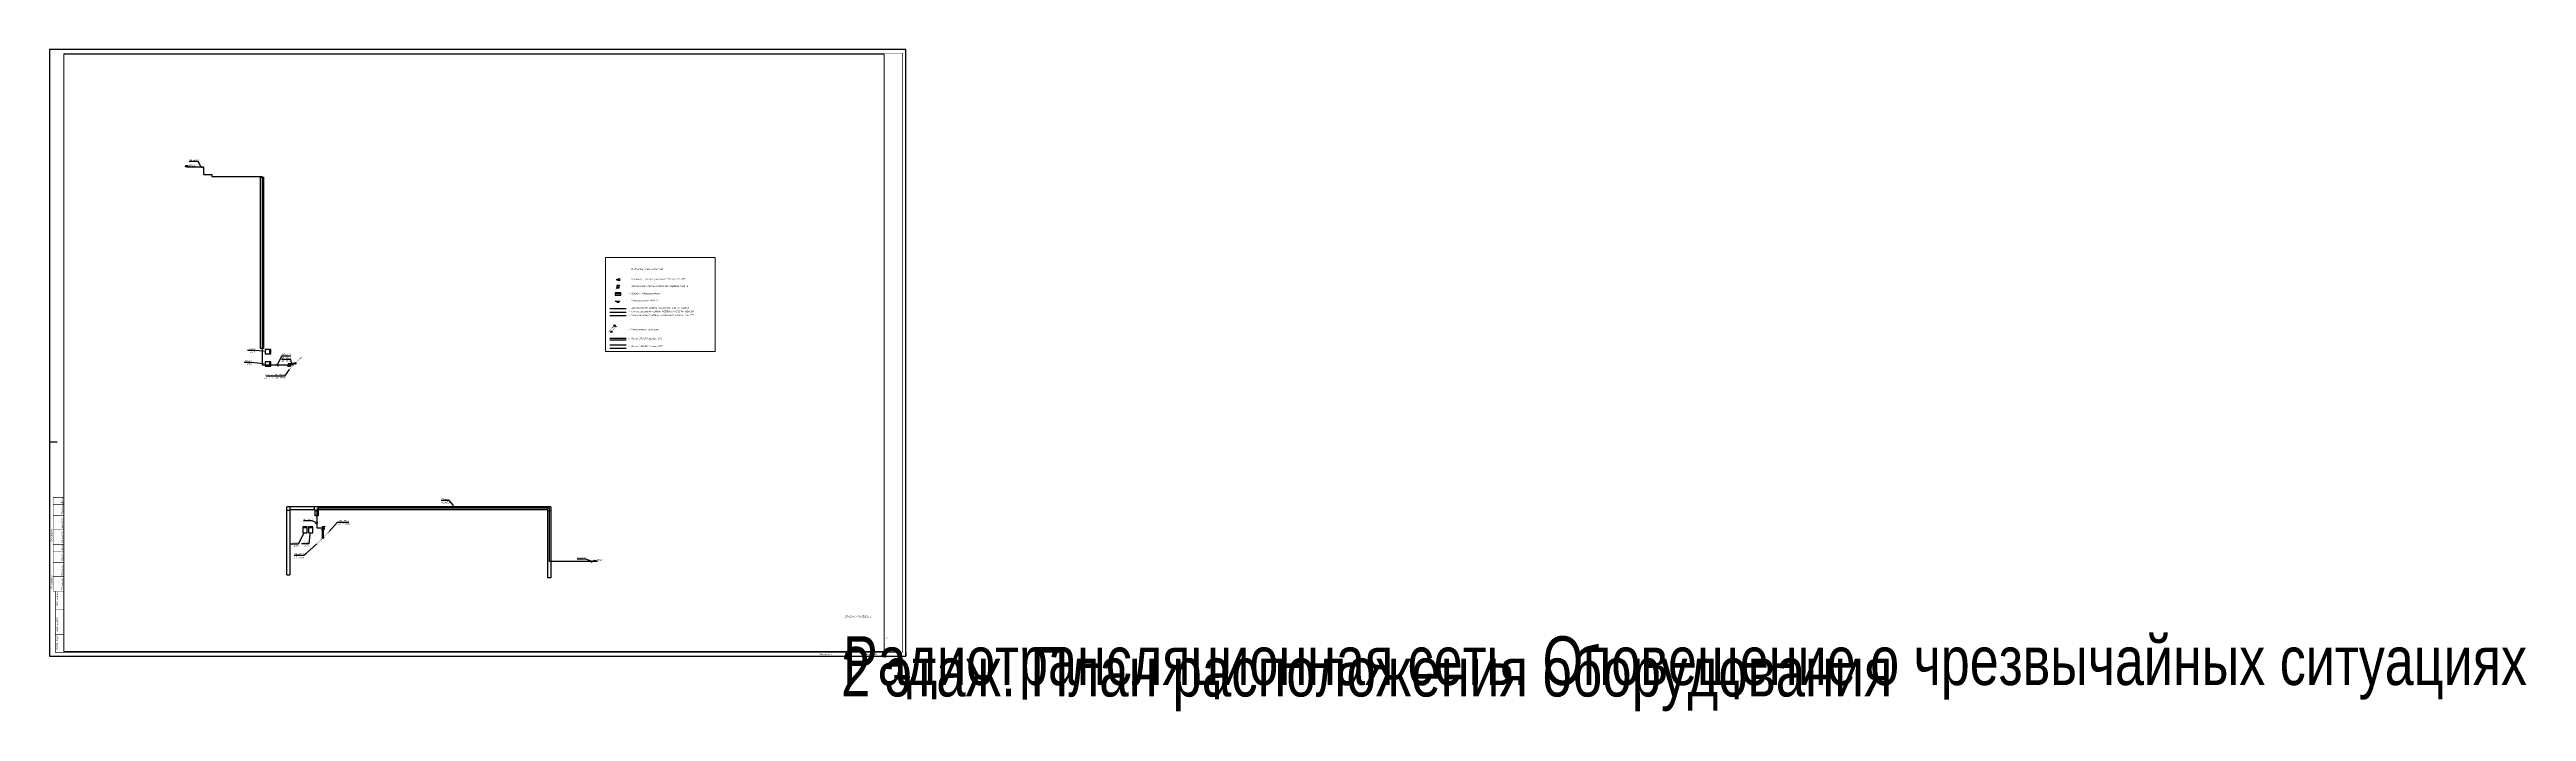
# Paper-space layout '6. 2 этаж' of a CAD drawing. Header units: millimetres. Extents: x 0 to 3439, y -77 to 841.
# The model-space entities are those that its viewports show. They can reach past a viewport. Long polylines and large blocks are cut down to what shows.
import ezdxf
from ezdxf import colors
from ezdxf.entities.mleader import LeaderData, LeaderLine
from ezdxf.enums import TextEntityAlignment as Align
from ezdxf.math import Vec2, Vec3

# ---------------------------------------------------------------- set-up
doc = ezdxf.new("R2018")
doc.units = ezdxf.units.MM
doc.set_wipeout_variables(frame=1)
doc.layers.get('Defpoints').update_dxf_attribs({"lineweight": 50, "true_color": 0xbeff1a})
for name, color, linetype in [('102 Рамка', 252, 'Continuous'), ('СКС_ТШ', 7, 'Continuous'), ('СОУЭ_Оборуд.', 7, 'Continuous')]:
    doc.layers.add(name, color=color, linetype=linetype)
for name, color, linetype, lineweight in [('Радио', 5, 'Continuous', 30), ('РФ_Каб.Абонентский', 3, 'Continuous', 30), ('РФ_Каб.Магистраль', 1, 'Continuous', 30), ('РФ_Розетка', 6, 'Continuous', 30), ('СС Текст', 7, 'Continuous', 25), ('СС_СКК_Лоток', 54, 'Continuous', 30), ('СС_СКС_Оборудование', 6, 'Continuous', 30), ('СС_Схема', 7, 'Continuous', 30), ('Текст Радио', 7, 'Continuous', 20)]:
    doc.layers.add(name, color=color, linetype=linetype, lineweight=lineweight)
doc.styles.add('ISOCPEUR', font='isocpeui.ttf', dxfattribs={"height": 2.5})
doc.styles.get("Standard").update_dxf_attribs({"font": 'arial.ttf'})

# ---------------------------------------------------------------- blocks, each defined once
blk = doc.blocks.new('*U268')
at = {"layer": '102 Рамка', "color": 0}
blk.add_lwpolyline([(1189, 841), (0, 841), (0, 0), (1189, 0)], close=True, dxfattribs=at)
at = {"layer": '102 Рамка', "color": 0, "const_width": 0.8}
for points in [[(1184, 5), (1184, 836), (20, 836), (20, 5)], [(5, 220), (20, 220), (20, 90), (5, 90)], [(8, 5), (20, 5), (20, 90), (8, 90)]]:
    blk.add_lwpolyline(points, close=True, dxfattribs=at)
at = {"layer": '102 Рамка', "color": 0}
for points in [[(0, 297), (10.4, 297)], [(1189, 5), (1189, 0)]]:
    blk.add_lwpolyline(points, dxfattribs=at)
for points, const_width in [([(5, 210), (20, 210)], 0.8), ([(10, 90), (10, 220)], 0.05), ([(15, 90), (15, 220)], 0.05), ([(5, 195), (20, 195)], 0.8), ([(5, 175), (20, 175)], 0.8), ([(5, 155), (20, 155)], 0.8), ([(5, 145), (20, 145)], 0.8), ([(5, 130), (20, 130)], 0.8), ([(5, 110), (20, 110)], 0.8), ([(13, 90), (13, 5)], 0.05), ([(8, 65), (20, 65)], 0.8), ([(8, 30), (20, 30)], 0.8)]:
    blk.add_lwpolyline(points, dxfattribs=dict(at, const_width=const_width))
at = {"color": 7, "style": 'ISOCPEUR', "oblique": 10, "width": 0.8}
for tag, height, p in [('ИМЯ-ПРОЕКТА', 3.5, (1122, 54.9)), ('НОМЕР-ЛИСТА', 2.5, (1162.6, 25))]:
    blk.add_attdef(tag, text='', height=height, dxfattribs=at).set_placement(p, align=Align.MIDDLE_CENTER)
at = {"color": 7, "lineweight": 30, "oblique": 10, "width": 0.8, "flags": 104}
for tag, p in [('НАИМЕНОВАНИЕ-ЧЕРТЕЖА', (1099, 12.5)), ('РАЗДЕЛ-ПРОЕКТА', (1101.6, 27.4))]:
    blk.add_attdef(tag, text='', height=2.5, dxfattribs=at).set_placement(p, align=Align.MIDDLE_CENTER)
at = {"layer": '102 Рамка', "color": 7, "style": 'ISOCPEUR', "width": 0.8}
for s, p in [('Дата', (17.2, 211.5)), ('Подпись', (17.2, 196.5)), ('Согласовано', (2.5, 158.5)), ('Фамилия', (17.2, 176.5)), ('N.отд.долж.', (17.2, 156.5)), ('Дата', (17.2, 146.5)), ('Подпись', (17.2, 131.5)), ('Согласовано', (2.5, 93.5)), ('Фамилия', (17.2, 111.5)), ('N.отд.долж.', (17.2, 91.5)), ('Взам. инв.No.', (10.5, 68)), ('Подп. и дата', (10.5, 33)), ('Инв.No. подп.', (10.5, 8))]:
    blk.add_text(s, height=2.5, rotation=90, dxfattribs=at).set_placement(p, align=Align.MIDDLE_LEFT)
at = {"layer": '102 Рамка', "color": 7, "style": 'ISOCPEUR', "oblique": 10, "width": 0.8}
blk.add_text('Копировал', height=2.5, dxfattribs=at).set_placement((1069.5, 2.5), align=Align.MIDDLE_LEFT)
at = {"layer": '102 Рамка', "color": 7, "style": 'ISOCPEUR', "width": 0.8}
blk.add_attdef('FORMATTEXT', text='', height=2.5, dxfattribs=at).set_placement((1132.5, 3.8), align=Align.TOP_LEFT)
blk = doc.blocks.new('*U283')
at = {"color": 0}
for points in [[(-0.7, -0.7, 0, 1.5, 0), (-2.8, -2.8, 2, 2, 0)], [(8.7, 8.7, 0, 1.5, 0), (6.6, 6.6, 2, 2, 0)]]:
    blk.add_lwpolyline(points, format="xyseb", dxfattribs=at)
at = {"color": 0, "const_width": 0.5}
for points in [[(0.7, 0.7), (6.6, 6.6)], [(-8.5, -8.5), (-2.8, -2.8)]]:
    blk.add_lwpolyline(points, dxfattribs=at)
at = {"color": 0}
for radius in [1, 0.5]:
    blk.add_circle((0, 0), radius, dxfattribs=at)
blk = doc.blocks.new('*U279')
at = {"color": 0, "const_width": 0.5}
blk.add_lwpolyline([(0.7, 0.7), (6.6, 6.6)], dxfattribs=at)
at = {"color": 0}
blk.add_lwpolyline([(8.7, 8.7, 0, 1.5, 0), (6.6, 6.6, 2, 2, 0)], format="xyseb", dxfattribs=at)
for radius in [1, 0.5]:
    blk.add_circle((0, 0), radius, dxfattribs=at)
blk = doc.blocks.new('*U280')
at = {"color": 0}
blk.add_lwpolyline([(-0.7, -0.7, 0, 1.5, 0), (-2.8, -2.8, 2, 2, 0)], format="xyseb", dxfattribs=at)
at = {"color": 0, "const_width": 0.5}
blk.add_lwpolyline([(-8.5, -8.5), (-2.8, -2.8)], dxfattribs=at)
at = {"color": 0}
for radius in [1, 0.5]:
    blk.add_circle((0, 0), radius, dxfattribs=at)
blk = doc.blocks.new('_None')
blk = doc.blocks.new('2й этаж')
at = {"layer": 'СС_СКК_Лоток', "color": 0}
for p, q in [((454800, -89345), (454800, -65597)), ((454800, -65597), (455200, -65597)), ((455200, -65597), (455201, -89345)), ((455201, -89345), (454800, -89345)), ((458442, -120752), (458442, -111307)), ((495092, -111307), (458442, -111307)), ((458842, -111802), (458442, -111802)), ((462381, -111707), (458842, -111707)), ((458842, -111707), (458842, -120752)), ((458924, -111707), (458924, -111307)), ((462299, -111707), (462299, -111307)), ((462381, -112550), (462381, -111707)), ((462381, -111817), (462781, -111817)), ((462781, -112550), (462381, -112550)), ((467289, -111707), (462781, -111707)), ((462781, -111707), (462781, -112550)), ((462858, -111707), (462858, -111307)), ((494692, -111707), (467289, -111707)), ((494608, -111707), (494608, -111307)), ((494692, -121156), (494692, -111707)), ((494692, -111802), (495092, -111802)), ((495092, -111307), (495092, -121156)), ((458442, -120752), (458842, -120752)), ((495092, -121156), (494692, -121156))]:
    blk.add_line(p, q, dxfattribs=at)
blk = doc.blocks.new('*U168')
at = {"color": 0, "lineweight": 30}
blk.add_lwpolyline([(300, 0), (300, 800), (-300, 800), (-300, 0)], close=True, dxfattribs=at)
blk.add_lwpolyline([(300, 650), (-300, 650)], dxfattribs=at)
blk = doc.blocks.new('Радио розетка')
at = {"layer": 'РФ_Розетка'}
blk.add_line((0, 0), (594, 0), dxfattribs=at)
blk.add_ellipse((398, 12), major_axis=(139, 139), ratio=1, start_param=5.4369108, end_param=8.7002562, dxfattribs=at)
blk = doc.blocks.new('A$Cc576eae1')
at = {"lineweight": 30}
blk.add_wipeout([(-164, 164), (164, 164), (164, -164), (-164, -164)], dxfattribs=at)
at = {"layer": 'Радио'}
for points in [[(245, 245), (-245, -245)], [(-164, -164), (164, -164), (164, 164), (-164, 164), (-164, -164)]]:
    blk.add_lwpolyline(points, dxfattribs=at)
blk = doc.blocks.new('*U284')
at = {"color": 0, "lineweight": 30}
blk.add_lwpolyline([(800, 0), (800, 350), (0, 350), (0, 0)], close=True, dxfattribs=at)
blk.add_lwpolyline([(800, 200), (0, 200)], dxfattribs=at)
blk = doc.blocks.new('Приемник')
at = {"layer": 'СС_Схема'}
for p, q in [((0, 0), (4.8, 0)), ((4.8, -3), (4.8, 3)), ((4.8, 0), (9.3, 3)), ((4.8, 0), (9.3, -3)), ((9.3, 3), (9.3, -3))]:
    blk.add_line(p, q, dxfattribs=at)
blk = doc.blocks.new('_Oblique')
at = {"color": 0, "linetype": 'ByBlock', "lineweight": -2}
blk.add_line((-0.5, -0.5), (0.5, 0.5), dxfattribs=at)

msp = doc.modelspace()

# ---------------------------------------------------------------- linework, layer by layer
at = {"layer": 'РФ_Каб.Абонентский'}
msp.add_lwpolyline([(501181.6, -118880.3), (494892, -118880.3), (494892, -111507.5), (462858, -111507.5), (462605.5, -111662.1), (462605.5, -114236.9), (463355.4, -114239.2)], dxfattribs=at)
at = {"layer": 'РФ_Каб.Магистраль'}
msp.add_lwpolyline([(463556.8, -115594.5), (463556.8, -114405.3), (463356.8, -114405.3), (463356.8, -115595.9)], dxfattribs=at)
at = {"layer": 'СС_СКС_Оборудование', "color": 7}
msp.add_line((456084.1, -91210.3), (456084.1, -91810.3), dxfattribs=at)
at = {"layer": 'СС_СКС_Оборудование', "color": 180}
msp.add_line((456107.9, -89465.3), (456107.9, -90065.3), dxfattribs=at)
msp.add_lwpolyline([(456229.9, -89465.3), (455429.9, -89465.3), (455429.9, -90065.3), (456229.9, -90065.3)], close=True, dxfattribs=at)
at = {"layer": 'СС_СКС_Оборудование', "color": 7}
msp.add_lwpolyline([(456229.9, -91210.3), (455429.9, -91210.3), (455429.9, -91810.3), (456229.9, -91810.3)], close=True, dxfattribs=at)

# ---------------------------------------------------------------- block references
at = {"layer": 'РФ_Розетка', "xscale": -1}
msp.add_blockref('Радио розетка', (444952.5, -64170.4), dxfattribs=at)
at = {"layer": 'РФ_Розетка', "xscale": -1, "rotation": 359.9999999999978}
msp.add_blockref('Радио розетка', (501580, -118905.3), dxfattribs=at)
at = {"layer": 'СКС_ТШ', "color": 251, "lineweight": 30, "true_color": 0x636466, "rotation": 270}
for p in [(455429.9, -89765.3), (455429.9, -91510.3)]:
    msp.add_blockref('*U168', p, dxfattribs=at)
at = {"layer": 'СКС_ТШ', "color": 251, "lineweight": 30, "true_color": 0x636466}
for p in [(460944.9, -114889.2), (461744.9, -114889.2)]:
    msp.add_blockref('*U168', p, dxfattribs=at)
at = {"layer": 'СС_СКК_Лоток'}
msp.add_blockref('2й этаж', (0, 0), dxfattribs=at)
at = {"layer": 'СС_СКК_Лоток', "xscale": 100, "yscale": 100, "zscale": 100}
for name, p in [('*U283', (459638, -91400.3)), ('*U280', (463456.8, -115595.9)), ('*U279', (463456.8, -115595.9))]:
    msp.add_blockref(name, p, dxfattribs=at)

# ---------------------------------------------------------------- texts
at = {"layer": 'СОУЭ_Оборуд.', "char_height": 250, "width": 594.035, "attachment_point": 5, "style": 'ISOCPEUR'}
for s, insert in [('РР2.2', (445248.6, -63956.7)), ('РР2.1', (501857, -118677.3))]:
    msp.add_mtext(s, dxfattribs=dict(at, insert=insert))

# ---------------------------------------------------------------- leaders
at = {"layer": 'СС Текст', "color": 7, "lineweight": 0}
ml = msp.add_multileader_mtext('Standard', dxfattribs=at)
ml.set_content('{\\C256;RF-А2.2}', color=7, style='ISOCPEUR')
ml.set_leader_properties()
ml.set_arrow_properties(name='OBLIQUE')
ml.build(insert=Vec2(0, 0))
ml.multileader.update_dxf_attribs({"has_dogleg": 0, "text_left_attachment_type": 6, "text_right_attachment_type": 6, "dogleg_length": 100, "arrow_head_size": 250})
ctx = ml.context
ctx.base_point, ctx.char_height, ctx.arrow_head_size, ctx.landing_gap_size, ctx.plane_origin = Vec3(444877.7, -63409.3), 250, 250, 0, Vec3(457894.4, -66792.5)
ctx.left_attachment, ctx.right_attachment, ctx.text_align_type = 6, 6, 1
notes = []
notes.append((ctx, [(0, (1, 1, 0), (446216.7, -63409.3), (-1, 0), 100, [(0, [(446535.9, -64195.4)], 0, [])])]))
ctx.mtext.insert, ctx.mtext.width, ctx.mtext.alignment, ctx.mtext.flow_direction = Vec3(445497.2, -63109.3), 1991.197, 2, 5
ml = msp.add_multileader_mtext('Standard', dxfattribs=at)
ml.set_content('{\\C256;RF-А2.1}', color=7, style='ISOCPEUR')
ml.set_leader_properties()
ml.set_arrow_properties(name='OBLIQUE')
ml.build(insert=Vec2(0, 0))
ml.multileader.update_dxf_attribs({"has_dogleg": 0, "text_left_attachment_type": 6, "text_right_attachment_type": 6, "dogleg_length": 100, "arrow_head_size": 250})
ctx = ml.context
ctx.base_point, ctx.char_height, ctx.arrow_head_size, ctx.landing_gap_size, ctx.plane_origin = Vec3(498765.3, -118578.8), 250, 250, 0, Vec3(509783, -121645.2)
ctx.left_attachment, ctx.right_attachment, ctx.text_align_type = 6, 6, 1
notes.append((ctx, [(0, (1, 1, 0), (500063.8, -118578.8), (-1, 0), 100, [(0, [(500841.2, -118880.3)], 0, [])])]))
ctx.mtext.insert, ctx.mtext.width, ctx.mtext.alignment, ctx.mtext.flow_direction = Vec3(499364.5, -118278.8), 1991.197, 2, 5
at = {"layer": 'СС_СКК_Лоток', "color": 8, "lineweight": 0}
ml = msp.add_multileader_mtext('Standard', dxfattribs=at)
ml.set_content('ТШ2.2\\P (СС)', color=7, style='ISOCPEUR')
ml.set_leader_properties()
ml.build(insert=Vec2(0, 0))
ml.multileader.update_dxf_attribs({"has_dogleg": 0, "text_left_attachment_type": 6, "text_right_attachment_type": 6, "dogleg_length": 100, "arrow_head_size": 250})
ctx = ml.context
ctx.base_point, ctx.char_height, ctx.arrow_head_size, ctx.landing_gap_size, ctx.plane_origin = Vec3(453141.2, -89616.3), 250, 250, 0, Vec3(459683.8, -92513.5)
ctx.left_attachment, ctx.right_attachment, ctx.text_align_type = 6, 6, 1
notes.append((ctx, [(0, (1, 1, 0), (454121, -89616.3), (-1, 0), 100, [(0, [(455429.9, -89765.3)], 0, [])])]))
ctx.mtext.insert, ctx.mtext.width, ctx.mtext.alignment, ctx.mtext.flow_direction = Vec3(453581.1, -89316.3), 1520.837, 2, 5
ml = msp.add_multileader_mtext('Standard', dxfattribs=at)
ml.set_content('ТШ2.2\\P (СБ)', color=7, style='ISOCPEUR')
ml.set_leader_properties()
ml.build(insert=Vec2(0, 0))
ml.multileader.update_dxf_attribs({"has_dogleg": 0, "text_left_attachment_type": 6, "text_right_attachment_type": 6, "dogleg_length": 100, "arrow_head_size": 250})
ctx = ml.context
ctx.base_point, ctx.char_height, ctx.arrow_head_size, ctx.landing_gap_size, ctx.plane_origin = Vec3(452660.2, -91291.3), 250, 250, 0, Vec3(460486, -93631.8)
ctx.left_attachment, ctx.right_attachment, ctx.text_align_type = 6, 6, 1
notes.append((ctx, [(0, (1, 1, 0), (453640, -91291.3), (-1, 0), 100, [(0, [(455429.9, -91510.3)], 0, [])])]))
ctx.mtext.insert, ctx.mtext.width, ctx.mtext.alignment, ctx.mtext.flow_direction = Vec3(453100.1, -90991.3), 1520.837, 2, 5
at = {"layer": 'СС_СКК_Лоток', "color": 7, "lineweight": 0}
ml = msp.add_multileader_mtext('Standard', dxfattribs=at)
ml.set_content('Лоток\\P400х50', color=7, style='ISOCPEUR')
ml.set_leader_properties()
ml.build(insert=Vec2(0, 0))
ml.multileader.update_dxf_attribs({"has_dogleg": 0, "text_left_attachment_type": 6, "text_right_attachment_type": 6, "dogleg_length": 100, "arrow_head_size": 250})
ctx = ml.context
ctx.base_point, ctx.char_height, ctx.arrow_head_size, ctx.landing_gap_size, ctx.plane_origin = Vec3(479863.9, -110445.9), 250, 250, 0, Vec3(485547.4, -112408.1)
ctx.left_attachment, ctx.right_attachment, ctx.text_align_type = 6, 6, 1
notes.append((ctx, [(0, (1, 1, 0), (481085.3, -110445.9), (-1, 0), 100, [(0, [(481726.1, -111307.4)], 0, [])])]))
ctx.mtext.insert, ctx.mtext.width, ctx.mtext.alignment, ctx.mtext.flow_direction = Vec3(480424.6, -110145.9), 2467.274, 2, 5
at = {"layer": 'СС_СКК_Лоток', "color": 8, "lineweight": 0}
ml = msp.add_multileader_mtext('Standard', dxfattribs=at)
ml.set_content('ТШ2.1\\P (СБ)', color=7, style='ISOCPEUR')
ml.set_leader_properties()
ml.build(insert=Vec2(0, 0))
ml.multileader.update_dxf_attribs({"has_dogleg": 0, "text_left_attachment_type": 6, "text_right_attachment_type": 6, "dogleg_length": 100, "arrow_head_size": 250})
ctx = ml.context
ctx.base_point, ctx.char_height, ctx.arrow_head_size, ctx.landing_gap_size, ctx.plane_origin = Vec3(459192.7, -116475.8), 250, 250, 0, Vec3(467361.9, -118816.4)
ctx.left_attachment, ctx.right_attachment, ctx.text_align_type = 6, 6, 1
notes.append((ctx, [(0, (1, 1, 0), (460131.9, -116475.8), (-1, 0), 100, [(0, [(460871.3, -114846.1)], 0, [])])]))
ctx.mtext.insert, ctx.mtext.width, ctx.mtext.alignment, ctx.mtext.flow_direction = Vec3(459612.3, -116175.8), 1520.837, 2, 5
at = {"layer": 'СС_СКК_Лоток', "color": 7, "lineweight": 0}
ml = msp.add_multileader_mtext('Standard', dxfattribs=at)
ml.set_content('2хОМ3\\Pс 1 этажа', color=7, style='ISOCPEUR')
ml.set_leader_properties()
ml.set_arrow_properties(name='NONE')
ml.build(insert=Vec2(0, 0))
ml.multileader.update_dxf_attribs({"has_dogleg": 0, "text_left_attachment_type": 6, "text_right_attachment_type": 6, "dogleg_length": 100, "arrow_head_size": 250})
ctx = ml.context
ctx.base_point, ctx.char_height, ctx.arrow_head_size, ctx.landing_gap_size, ctx.plane_origin = Vec3(459180.5, -118073.3), 250, 250, 0, Vec3(468320.9, -119627.2)
ctx.left_attachment, ctx.right_attachment, ctx.text_align_type = 6, 6, 1
notes.append((ctx, [(0, (1, 1, 0), (460892.2, -118073.3), (-1, 0), 100, [(0, [(462606.8, -116445.9)], 0, [])])]))
ctx.mtext.insert, ctx.mtext.width, ctx.mtext.alignment, ctx.mtext.flow_direction = Vec3(459986.3, -117773.3), 1991.197, 2, 5
for ctx, leaders in notes:
    for number, flags, end, landing, length, lines in leaders:
        leader = LeaderData()
        leader.index, (leader.has_last_leader_line, leader.has_dogleg_vector, leader.attachment_direction) = number, flags
        leader.last_leader_point, leader.dogleg_vector, leader.dogleg_length = Vec3(end), Vec3(landing), length
        for number, points, colour, breaks in lines:
            line = LeaderLine()
            line.index, line.vertices, line.color, line.breaks = number, Vec3.list(points), colors.encode_raw_color(colour), breaks
            leader.lines.append(line)
        ctx.leaders.append(leader)

# ---------------------------------------------------------------- wipeouts: each hides what was drawn before it
msp.add_wipeout([(48089.7, -93773.8), (48089.7, -120967.6), (86835.3, -120967.6), (86835.3, -93773.8)]).dxf.layer = 'Текст Радио'

# ---------------------------------------------------------------- next in the draw order: linework, layer by layer
at = {"layer": 'СС_Схема', "color": 3}
msp.add_line((63752.5, -106720.7), (65991.3, -106720.7), dxfattribs=at)
at = {"layer": 'СС_Схема', "color": 1}
msp.add_line((63752.5, -107220.7), (65991.3, -107220.7), dxfattribs=at)
at = {"layer": 'СС_Схема', "color": 4}
msp.add_line((63752.5, -107720.7), (65991.3, -107720.7), dxfattribs=at)
at = {"layer": 'СС_Схема', "color": 67, "true_color": 0x727430}
for p, q in [((65991.3, -110880.3), (63752.5, -110880.3)), ((63752.5, -111080.3), (65991.3, -111080.3)), ((65991.3, -111826.5), (63752.5, -111826.5)), ((63752.5, -112226.5), (65991.3, -112226.5))]:
    msp.add_line(p, q, dxfattribs=at)

# ---------------------------------------------------------------- next in the draw order: block references
at = {"layer": 'Радио'}
for p in [(458801, -91615), (463519, -114239.2)]:
    msp.add_blockref('A$Cc576eae1', p, dxfattribs=at)
at = {"layer": 'СС_Схема', "color": 5, "lineweight": 30}
msp.add_blockref('*U284', (64471.9, -104895.7), dxfattribs=at)
at = {"layer": 'СС_Схема', "xscale": -1, "rotation": 180}
msp.add_blockref('Радио розетка', (64473.5, -105708.8), dxfattribs=at)
at = {"layer": 'СС_Схема', "color": 67, "true_color": 0x727430, "xscale": 100, "yscale": 100, "zscale": 100}
for name, p in [('*U280', (64393.1, -109111.7)), ('*U279', (63919, -109955.7))]:
    msp.add_blockref(name, p, dxfattribs=at)

# ---------------------------------------------------------------- next in the draw order: texts
at = {"layer": 'СС_Схема', "ltscale": 100, "char_height": 250, "style": 'ISOCPEUR'}
for s, width, insert, attachment_point in [('\\pxql;УСЛОВНЫЕ ОБОЗНАЧЕНИЯ', 10881.414, (72080.8, -101273), 5), ('\\pxql;- Абонентский кабель КСВВнг(А)-LSLTx 1х2х0,8', 11139.526, (71907.5, -106654.2), 5), ('\\pxql;- Межэтажные проходки', 7258.592, (69923, -109643.6), 5), ('\\pxql;- Магистральный кабель КСВВнг(А)-LSLTx 1х2х1,38', 11139.526, (71907.5, -107154.2), 5), ('\\pxql;- Коаксиальный кабель приёмный кабель тип РК', 11139.526, (71907.5, -107654.2), 5), ('- {\\C7;Лоток 200х50 Учтено СКС\\P\\pxql;} ', 6367.606, (66271.2, -111113.3), 4), ('- {\\C7;Лоток 400х50 Учтено СКС\\P\\pxql;} ', 6367.606, (66271.2, -112171.9), 4)]:
    msp.add_mtext_dynamic_manual_height_columns(s, width=width, gutter_width=12.5, heights=[0], dxfattribs=dict(at, insert=insert, attachment_point=attachment_point))

# ---------------------------------------------------------------- next in the draw order: linework, layer by layer
at = {"layer": 'РФ_Каб.Абонентский'}
msp.add_lwpolyline([(444554.1, -64158.4), (446854.9, -64158.4), (446854.9, -65195.3), (448044.9, -65195.3), (448044.9, -65495.3), (455000, -65495.3), (455000, -91615), (458801, -91615)], dxfattribs=at)
at = {"layer": 'РФ_Каб.Магистраль'}
msp.add_lwpolyline([(458801, -91615), (459160.5, -91615), (459160.5, -91400.3), (459638, -91400.3)], dxfattribs=at)

# ---------------------------------------------------------------- next in the draw order: block references
at = {"layer": 'СС_Схема'}
msp.add_blockref('A$Cc576eae1', (64871.9, -103720.7), dxfattribs=at)

# ---------------------------------------------------------------- next in the draw order: leaders
at = {"layer": 'СС Текст', "color": 7, "lineweight": 0}
ml = msp.add_multileader_mtext('Standard', dxfattribs=at)
ml.set_content('{\\C256;С 1 эт. RF-M2.2\\Pна 3 эт. RF-M3.2}', color=7, style='ISOCPEUR')
ml.set_leader_properties()
ml.set_arrow_properties(name='NONE')
ml.build(insert=Vec2(0, 0))
ml.multileader.update_dxf_attribs({"has_dogleg": 0, "text_left_attachment_type": 6, "text_right_attachment_type": 6, "dogleg_length": 100, "arrow_head_size": 250})
ctx = ml.context
ctx.base_point, ctx.char_height, ctx.arrow_head_size, ctx.landing_gap_size, ctx.plane_origin = Vec3(455352.4, -93179.6), 250, 250, 0, Vec3(468024.8, -98991.6)
ctx.left_attachment, ctx.right_attachment, ctx.text_align_type = 6, 6, 1
notes = []
notes.append((ctx, [(0, (1, 1, 0), (458227.8, -93179.6), (-1, 0), 100, [(0, [(458788, -92250.3)], 0, [])])]))
ctx.mtext.insert, ctx.mtext.width, ctx.mtext.alignment, ctx.mtext.flow_direction = Vec3(456740.1, -92879.6), 3554.766, 2, 5
ml = msp.add_multileader_mtext('Standard', dxfattribs=at)
ml.set_content('{\\C256;RF-А2.2}', color=7, style='ISOCPEUR')
ml.set_leader_properties()
ml.set_arrow_properties(name='OBLIQUE')
ml.build(insert=Vec2(0, 0))
ml.multileader.update_dxf_attribs({"has_dogleg": 0, "text_left_attachment_type": 6, "text_right_attachment_type": 6, "dogleg_length": 100, "arrow_head_size": 250})
ctx = ml.context
ctx.base_point, ctx.char_height, ctx.arrow_head_size, ctx.landing_gap_size, ctx.plane_origin = Vec3(457746.7, -90376.5), 250, 250, 0, Vec3(466313.5, -93772.7)
ctx.left_attachment, ctx.right_attachment, ctx.text_align_type = 6, 6, 1
notes.append((ctx, [(1, (1, 1, 0), (457646.7, -90376.5), (1, 0), 100, [(0, [(457126.7, -91615)], 0, [])])]))
ctx.mtext.insert, ctx.mtext.width, ctx.mtext.alignment, ctx.mtext.flow_direction = Vec3(458366.2, -90076.5), 1991.197, 2, 5
ml = msp.add_multileader_mtext('Standard', dxfattribs=at)
ml.set_content('{\\C256;RF-M2.2\\PRF-M3.2}', color=7, style='ISOCPEUR')
ml.set_leader_properties()
ml.set_arrow_properties(name='OBLIQUE')
ml.build(insert=Vec2(0, 0))
ml.multileader.update_dxf_attribs({"has_dogleg": 0, "text_left_attachment_type": 6, "text_right_attachment_type": 6, "dogleg_length": 100, "arrow_head_size": 250})
ctx = ml.context
ctx.base_point, ctx.char_height, ctx.arrow_head_size, ctx.landing_gap_size, ctx.plane_origin = Vec3(457753.4, -90859.5), 250, 250, 0, Vec3(468889.4, -96671.5)
ctx.left_attachment, ctx.right_attachment, ctx.text_align_type = 6, 6, 1
notes.append((ctx, [(0, (1, 1, 0), (459092.4, -90859.5), (-1, 0), 100, [(0, [(459160.5, -91507.6)], 0, [])])]))
ctx.mtext.insert, ctx.mtext.width, ctx.mtext.alignment, ctx.mtext.flow_direction = Vec3(458372.9, -90559.5), 1991.197, 2, 5
ml = msp.add_multileader_mtext('Standard', dxfattribs=at)
ml.set_content('{\\C256;RF-А2.1}', color=7, style='ISOCPEUR')
ml.set_leader_properties()
ml.set_arrow_properties(name='OBLIQUE')
ml.build(insert=Vec2(0, 0))
ml.multileader.update_dxf_attribs({"has_dogleg": 0, "text_left_attachment_type": 6, "text_right_attachment_type": 6, "dogleg_length": 100, "arrow_head_size": 250})
ctx = ml.context
ctx.base_point, ctx.char_height, ctx.arrow_head_size, ctx.landing_gap_size, ctx.plane_origin = Vec3(460774.5, -113232.3), 250, 250, 0, Vec3(471792.3, -116298.7)
ctx.left_attachment, ctx.right_attachment, ctx.text_align_type = 6, 6, 1
notes.append((ctx, [(0, (1, 1, 0), (462073, -113232.3), (-1, 0), 100, [(0, [(462605.5, -113533.8)], 0, [])])]))
ctx.mtext.insert, ctx.mtext.width, ctx.mtext.alignment, ctx.mtext.flow_direction = Vec3(461373.8, -112932.3), 1991.197, 2, 5
at = {"layer": 'СС_СКК_Лоток', "color": 7, "lineweight": 0}
ml = msp.add_multileader_mtext('Standard', dxfattribs=at)
ml.set_content('RF-M1.3\\Pна 3 этаж', color=7, style='ISOCPEUR')
ml.set_leader_properties()
ml.set_arrow_properties(name='NONE')
ml.build(insert=Vec2(0, 0))
ml.multileader.update_dxf_attribs({"has_dogleg": 0, "text_left_attachment_type": 6, "text_right_attachment_type": 6, "dogleg_length": 100, "arrow_head_size": 250})
ctx = ml.context
ctx.base_point, ctx.char_height, ctx.arrow_head_size, ctx.landing_gap_size, ctx.plane_origin = Vec3(465495.1, -113417.2), 250, 250, 0, Vec3(472342.1, -115949)
ctx.left_attachment, ctx.right_attachment, ctx.text_align_type = 6, 6, 1
notes.append((ctx, [(1, (1, 1, 0), (465395.1, -113417.2), (1, 0), 100, [(0, [(464327.5, -114725.2)], 0, [])])]))
ctx.mtext.insert, ctx.mtext.width, ctx.mtext.alignment, ctx.mtext.flow_direction = Vec3(466356.2, -113117.2), 1991.197, 2, 5
at = {"layer": 'СС_СКК_Лоток', "color": 8, "lineweight": 0}
ml = msp.add_multileader_mtext('Standard', dxfattribs=at)
ml.set_content('ТШ2.1\\P (СС)', color=7, style='ISOCPEUR')
ml.set_leader_properties()
ml.build(insert=Vec2(0, 0))
ml.multileader.update_dxf_attribs({"has_dogleg": 0, "text_left_attachment_type": 6, "text_right_attachment_type": 6, "dogleg_length": 100, "arrow_head_size": 250})
ctx = ml.context
ctx.base_point, ctx.char_height, ctx.arrow_head_size, ctx.landing_gap_size, ctx.plane_origin = Vec3(460671.9, -116431.2), 250, 250, 0, Vec3(468670.2, -119328.4)
ctx.left_attachment, ctx.right_attachment, ctx.text_align_type = 6, 6, 1
notes.append((ctx, [(0, (1, 1, 0), (461611.1, -116431.2), (-1, 0), 100, [(0, [(461671.3, -114846.1)], 0, [])])]))
ctx.mtext.insert, ctx.mtext.width, ctx.mtext.alignment, ctx.mtext.flow_direction = Vec3(461091.5, -116131.2), 1520.837, 2, 5
for ctx, leaders in notes:
    for number, flags, end, landing, length, lines in leaders:
        leader = LeaderData()
        leader.index, (leader.has_last_leader_line, leader.has_dogleg_vector, leader.attachment_direction) = number, flags
        leader.last_leader_point, leader.dogleg_vector, leader.dogleg_length = Vec3(end), Vec3(landing), length
        for number, points, colour, breaks in lines:
            line = LeaderLine()
            line.index, line.vertices, line.color, line.breaks = number, Vec3.list(points), colors.encode_raw_color(colour), breaks
            leader.lines.append(line)
        ctx.leaders.append(leader)

# ---------------------------------------------------------------- next in the draw order: block references
at = {"layer": 'СС_Схема', "xscale": 50, "yscale": 50, "zscale": 50}
msp.add_blockref('Приемник', (64629.8, -102720.7), dxfattribs=at)

# ---------------------------------------------------------------- next in the draw order: texts
at = {"layer": 'СС_Схема', "ltscale": 100, "char_height": 250, "attachment_point": 5, "style": 'ISOCPEUR'}
for s, insert in [('\\pxql;- Приеник трехпрограммный Россия ПТ-222', (71907.5, -102654.2)), ('\\pxql;- Абоненская ограничительная коробка КРА-4', (71907.5, -103654.2)), ('\\pxql;- Шкаф с оборудованием', (71907.5, -104654.2)), ('\\pxql;- Радиорозетка РПВ-2', (71907.5, -105654.2))]:
    msp.add_mtext_dynamic_manual_height_columns(s, width=11139.526, gutter_width=12.5, heights=[0], dxfattribs=dict(at, insert=insert))

# ---------------------------------------------------------------- next in the draw order: leaders
at = {"layer": 'СС_СКК_Лоток', "color": 7, "lineweight": 0}
ml = msp.add_multileader_mtext('Standard', dxfattribs=at)
ml.set_content('RF-M1.2\\Pс 1 этаж', color=7, style='ISOCPEUR')
ml.set_leader_properties()
ml.set_arrow_properties(name='NONE')
ml.build(insert=Vec2(0, 0))
ml.multileader.update_dxf_attribs({"has_dogleg": 0, "text_left_attachment_type": 6, "text_right_attachment_type": 6, "dogleg_length": 100, "arrow_head_size": 250})
ctx = ml.context
ctx.base_point, ctx.char_height, ctx.arrow_head_size, ctx.landing_gap_size, ctx.plane_origin = Vec3(459384, -118063.8), 250, 250, 0, Vec3(468740.4, -119819.3)
ctx.left_attachment, ctx.right_attachment, ctx.text_align_type = 6, 6, 1
notes = []
notes.append((ctx, [(0, (1, 1, 0), (460912.8, -118063.8), (-1, 0), 100, [(0, [(462606.8, -116445.9)], 0, [])])]))
ctx.mtext.insert, ctx.mtext.width, ctx.mtext.alignment, ctx.mtext.flow_direction = Vec3(460098.4, -117763.8), 1991.197, 2, 5
ctx.mtext.has_bg_fill, ctx.mtext.bg_color, ctx.mtext.bg_scale_factor, ctx.mtext.bg_transparency, ctx.mtext.use_window_bg_color = 1, -1027028792, 1.5, 0, 1
for ctx, leaders in notes:
    for number, flags, end, landing, length, lines in leaders:
        leader = LeaderData()
        leader.index, (leader.has_last_leader_line, leader.has_dogleg_vector, leader.attachment_direction) = number, flags
        leader.last_leader_point, leader.dogleg_vector, leader.dogleg_length = Vec3(end), Vec3(landing), length
        for number, points, colour, breaks in lines:
            line = LeaderLine()
            line.index, line.vertices, line.color, line.breaks = number, Vec3.list(points), colors.encode_raw_color(colour), breaks
            leader.lines.append(line)
        ctx.leaders.append(leader)

psp = doc.layouts.new('6. 2 этаж')

# ---------------------------------------------------------------- block references
at = {"color": 7, "lineweight": 30}
ref = psp.add_blockref('*U268', (0.1, 0), dxfattribs=at)
ref.add_attrib('FORMATTEXT', 'Формат А0', dxfattribs={"layer": '102 Рамка', "color": 7, "height": 2.5, "style": 'ISOCPEUR', "width": 0.8}).set_placement((1132.6, 3.8), align=Align.TOP_LEFT)
ref.add_attrib('НОМЕР-ЛИСТА', '6', dxfattribs={"color": 7, "height": 2.5, "style": 'ISOCPEUR', "oblique": 10, "width": 0.8}).set_placement((1162.6, 25), align=Align.MIDDLE_CENTER)
lines = psp.add_mtext('\\W0.8000;2 этаж. План расположения оборудования', dxfattribs={"color": 7, "insert": (1099.1, 12.5), "char_height": 68.583, "attachment_point": 1})
ref.add_attrib('НАИМЕНОВАНИЕ-ЧЕРТЕЖА', '', (1099.1, 12.5), dxfattribs={"flags": 104}).embed_mtext(lines)
ref.add_attrib('ИМЯ-ПРОЕКТА', '21-25-Г-П-ИОС5.3', dxfattribs={"color": 7, "height": 3.5, "style": 'ISOCPEUR', "oblique": 10, "width": 0.8}).set_placement((1122.1, 54.9), align=Align.MIDDLE_CENTER)
lines = psp.add_mtext('\\W0.8000;Радиотрансляционная сеть. Оповещение о чрезвычайных ситуациях', dxfattribs={"color": 7, "lineweight": 30, "insert": (1101.7, 27.4), "char_height": 67.629, "attachment_point": 1})
ref.add_attrib('РАЗДЕЛ-ПРОЕКТА', '', (1101.7, 27.4), dxfattribs={"flags": 104}).embed_mtext(lines)

# ---------------------------------------------------------------- viewports
at = {"layer": 'Defpoints'}
psp.add_viewport(center=(589.6, 420.5), size=(1139, 828.523), view_center_point=(484447.7, -89946.3), view_height=82852.299, dxfattribs=at)
psp.add_viewport(center=(848.2, 487.6), size=(152, 130.367), view_center_point=(70748.5, -106163.9), view_height=13036.674, status=3, dxfattribs=at)

doc.saveas('drawing.dxf')
